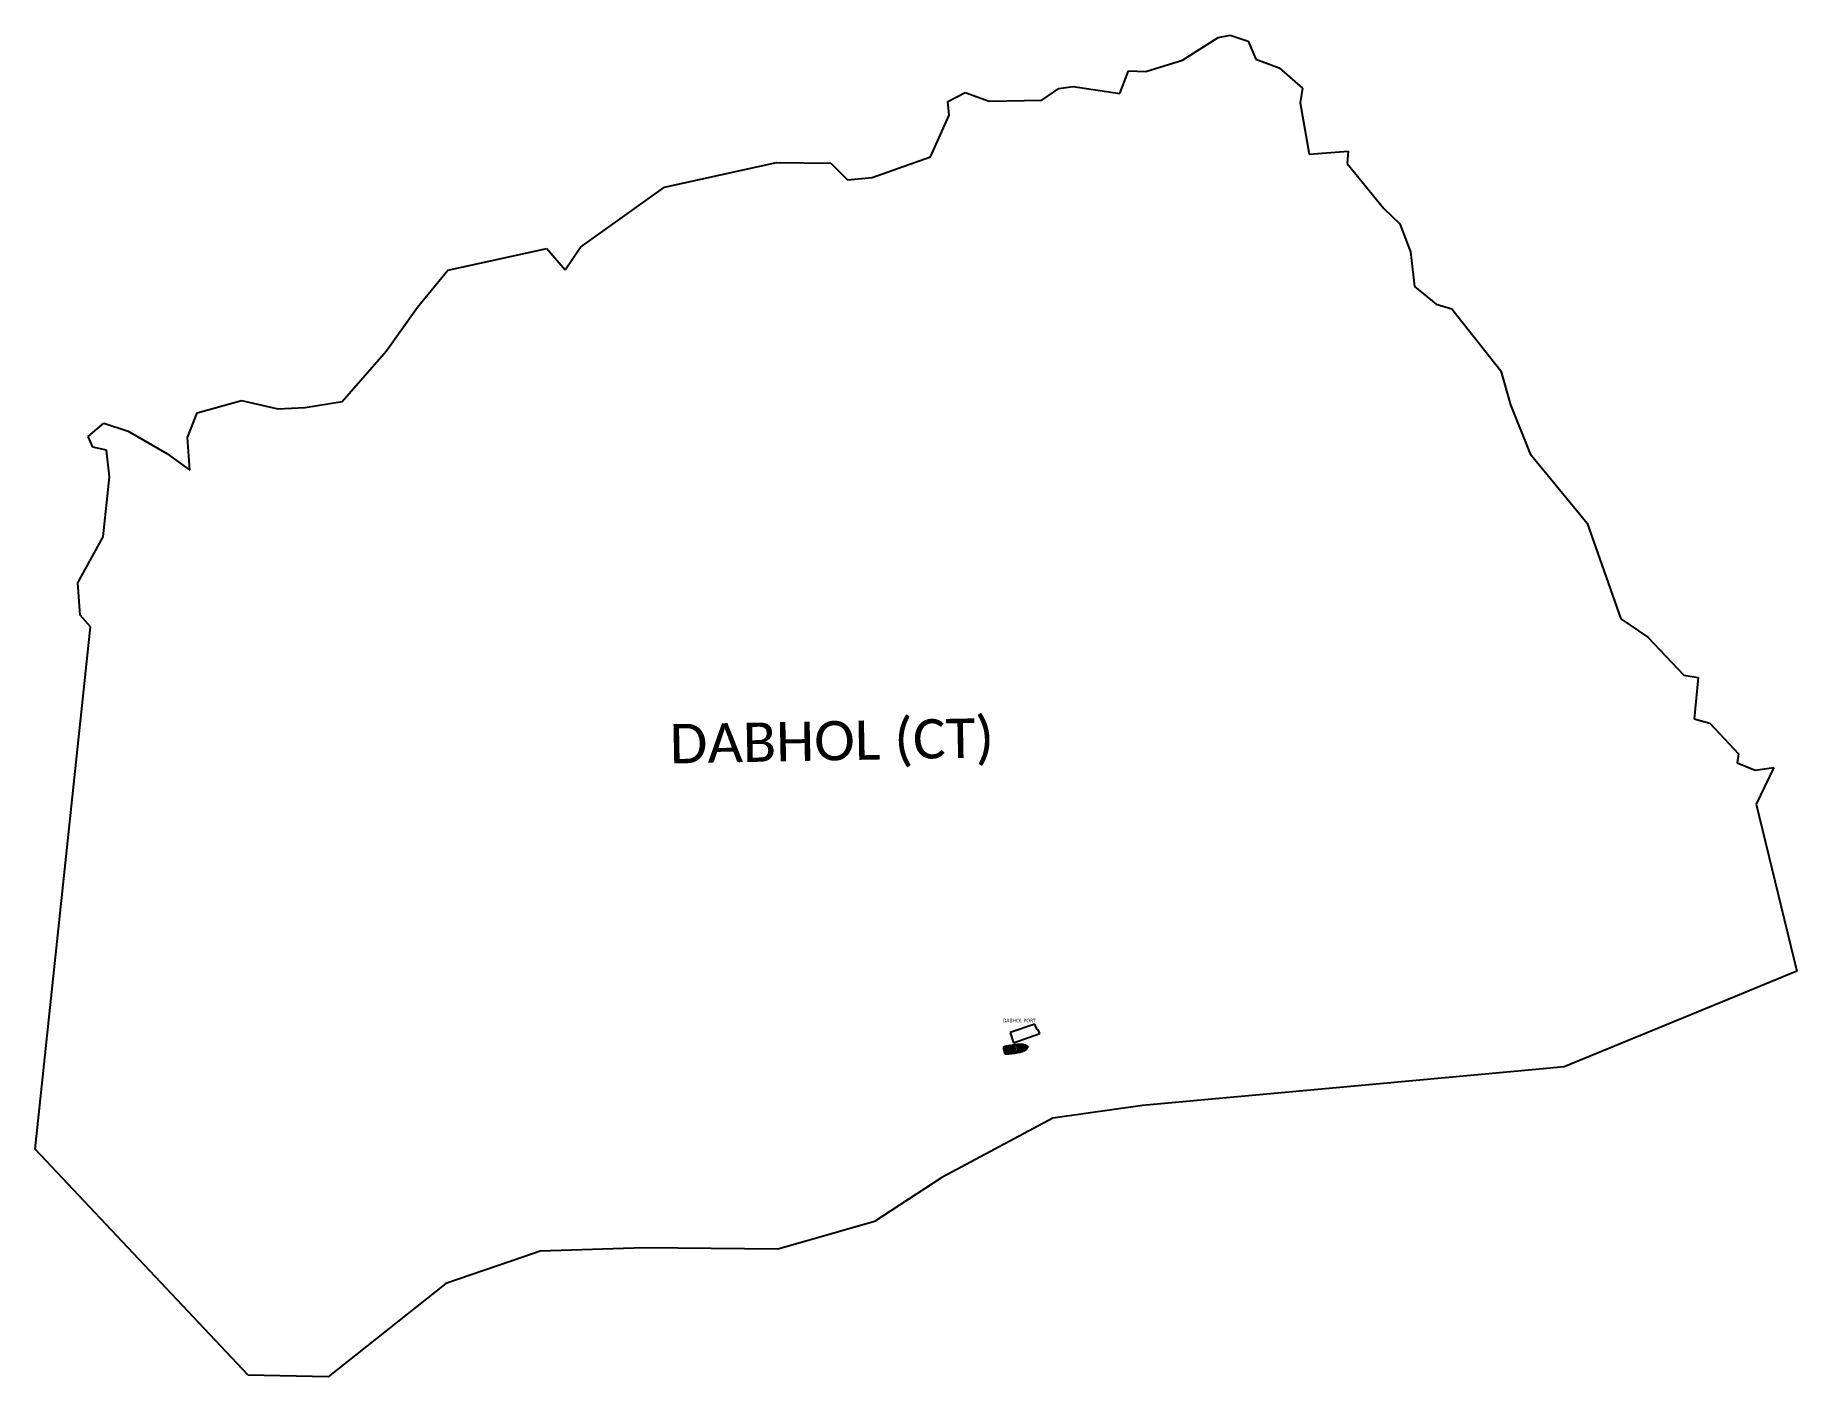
# Model space of a CAD drawing. Header units: metres. Extents: x 303788 to 308665, y 1944228 to 1947942.
import ezdxf

# ---------------------------------------------------------------- set-up
doc = ezdxf.new("R2010")
doc.units = ezdxf.units.M
doc.header["$MEASUREMENT"] = 0
for name, color, linetype in [('PORT', 5, 'Continuous'), ('PORT TEXT', 7, 'Continuous'), ('VILLAGE NAME', 250, 'Continuous')]:
    doc.layers.add(name, color=color, linetype=linetype)
doc.styles.get("Standard").update_dxf_attribs({"font": 'calibri.ttf'})

msp = doc.modelspace()

# ---------------------------------------------------------------- linework, layer by layer
at = {"color": 3}
for p, q in [((306964.7, 1947872.7), (307063.5, 1947935.4)), ((307063.5, 1947935.4), (307096.4, 1947941.7)), ((307096.4, 1947941.7), (307146.5, 1947924.9)), ((307146.5, 1947924.9), (307167.5, 1947875.9)), ((306863.1, 1947841.7), (306964.7, 1947872.7)), ((307167.5, 1947875.9), (307232.1, 1947851.7)), ((306790.6, 1947780.8), (306814.5, 1947842.9)), ((306814.5, 1947842.9), (306863.1, 1947841.7)), ((307232.1, 1947851.7), (307296.1, 1947795.1)), ((306314.8, 1947758.2), (306362.8, 1947783.5)), ((306362.8, 1947783.5), (306428.8, 1947759.2)), ((306574.7, 1947762), (306622.3, 1947794.7)), ((306622.3, 1947794.7), (306661.9, 1947800.2)), ((306661.9, 1947800.2), (306790.6, 1947780.8)), ((307296.1, 1947795.1), (307290.4, 1947754.2)), ((306266.3, 1947605.2), (306318.3, 1947720.3)), ((306318.3, 1947720.3), (306314.8, 1947758.2)), ((306428.8, 1947759.2), (306574.7, 1947762)), ((307290.4, 1947754.2), (307314.7, 1947612.3)), ((307314.7, 1947612.3), (307422.9, 1947620.9)), ((307422.9, 1947620.9), (307419.9, 1947586.2)), ((305530.7, 1947520.9), (305840.2, 1947589.6)), ((305840.2, 1947589.6), (305990.5, 1947587.7)), ((305990.5, 1947587.7), (306036.8, 1947541.1)), ((306105.4, 1947547.6), (306266.3, 1947605.2)), ((307419.9, 1947586.2), (307521.4, 1947462.4)), ((306036.8, 1947541.1), (306105.4, 1947547.6)), ((305297.4, 1947354.8), (305530.7, 1947520.9)), ((307521.4, 1947462.4), (307566, 1947419.7)), ((307566, 1947419.7), (307595.3, 1947341.8)), ((304930.7, 1947291.5), (305205, 1947351.4)), ((305205, 1947351.4), (305255.7, 1947292.6)), ((305255.7, 1947292.6), (305297.4, 1947354.8)), ((307595.3, 1947341.8), (307606.8, 1947245.9)), ((304846.8, 1947188.6), (304930.7, 1947291.5)), ((307606.8, 1947245.9), (307666.5, 1947197.6)), ((304759.7, 1947067.2), (304846.8, 1947188.6)), ((307666.5, 1947197.6), (307709.9, 1947184.1)), ((307709.9, 1947184.1), (307845.9, 1947012.9)), ((304637.6, 1946927.8), (304759.7, 1947067.2)), ((307845.9, 1947012.9), (307872.8, 1946918.6)), ((304209.8, 1946828.1), (304236.7, 1946896.4)), ((304236.7, 1946896.4), (304359.1, 1946930.9)), ((304359.1, 1946930.9), (304460.3, 1946907.4)), ((304460.3, 1946907.4), (304535.8, 1946910.8)), ((304535.8, 1946910.8), (304637.6, 1946927.8)), ((307872.8, 1946918.6), (307926.9, 1946783.4)), ((303935, 1946830.7), (303978.3, 1946868.1)), ((303978.3, 1946868.1), (304045.2, 1946846.1)), ((304045.2, 1946846.1), (304153, 1946783.5)), ((303948.2, 1946801.3), (303935, 1946830.7)), ((303985.5, 1946792.9), (303948.2, 1946801.3)), ((303993.9, 1946719.2), (303985.5, 1946792.9)), ((304216.8, 1946738.1), (304209.8, 1946828.1)), ((304153, 1946783.5), (304216.8, 1946738.1)), ((307926.9, 1946783.4), (308084.5, 1946591.3)), ((303976.7, 1946553.6), (303993.9, 1946719.2)), ((303906.1, 1946425.6), (303976.7, 1946553.6)), ((308084.5, 1946591.3), (308177.6, 1946326.5)), ((303912.7, 1946336.3), (303906.1, 1946425.6)), ((303788.4, 1944858.7), (303941.7, 1946304.1)), ((303941.7, 1946304.1), (303912.7, 1946336.3)), ((308177.6, 1946326.5), (308252.3, 1946275.7)), ((308252.3, 1946275.7), (308352.2, 1946170)), ((308352.2, 1946170), (308392.3, 1946164.2)), ((308392.3, 1946164.2), (308380.7, 1946049.6)), ((308380.7, 1946049.6), (308424.5, 1946037.1)), ((308424.5, 1946037.1), (308503.8, 1945952.6)), ((308503.8, 1945952.6), (308499.4, 1945927.3)), ((308499.4, 1945927.3), (308549.3, 1945907)), ((308549.3, 1945907), (308601.5, 1945914.5)), ((308601.5, 1945914.5), (308552.6, 1945813.1)), ((308552.6, 1945813.1), (308664.8, 1945351.3)), ((308664.8, 1945351.3), (308474.9, 1945273)), ((308474.9, 1945273), (308021.2, 1945085.8)), ((308021.2, 1945085.8), (307952.2, 1945079.5)), ((307952.2, 1945079.5), (307420.6, 1945030.9)), ((307420.6, 1945030.9), (306853.6, 1944979)), ((306605.6, 1944944), (306298.4, 1944780.2)), ((306853.6, 1944979), (306605.6, 1944944)), ((304377.7, 1944233.1), (303788.4, 1944858.7)), ((306298.4, 1944780.2), (306111.6, 1944657.7)), ((306111.6, 1944657.7), (305932.2, 1944606.7)), ((305932.2, 1944606.7), (305843.9, 1944581.6)), ((305138.1, 1944559.2), (304925.5, 1944486.2)), ((305186.4, 1944575.7), (305138.1, 1944559.2)), ((305474.9, 1944585), (305186.4, 1944575.7)), ((305843.9, 1944581.6), (305474.9, 1944585)), ((304925.5, 1944486.2), (304599, 1944228.3)), ((304599, 1944228.3), (304377.7, 1944233.1))]:
    msp.add_line(p, q, dxfattribs=at)
at = {"color": 32, "true_color": 0xcd6928}
for p, q in [((306472.7, 1945139.4), (306472.6, 1945139.4)), ((306477.9, 1945134.7), (306478.2, 1945133)), ((306478.1, 1945138.6), (306480.3, 1945137.2)), ((306478.4, 1945131.7), (306478.2, 1945133)), ((306478.5, 1945134.8), (306478.7, 1945133.1)), ((306478.9, 1945131.8), (306478.7, 1945133.1)), ((306481.8, 1945141.4), (306482.1, 1945138.7)), ((306491, 1945133.7), (306492, 1945126.6)), ((306491.1, 1945142), (306492.3, 1945139.4)), ((306493.4, 1945142.8), (306494.1, 1945140)), ((306497.8, 1945139.8), (306497.2, 1945144)), ((306498.3, 1945139.8), (306497.7, 1945144.1)), ((306498.8, 1945135.1), (306497.7, 1945135)), ((306497.7, 1945135), (306498, 1945132.8)), ((306497.7, 1945135), (306498.7, 1945132.8)), ((306515.4, 1945138.3), (306515, 1945141.1)), ((306515.4, 1945138.3), (306515.8, 1945135.5)), ((306518.1, 1945138.7), (306517.7, 1945141.4)), ((306518.1, 1945138.7), (306518.5, 1945135.9)), ((306520.8, 1945139.1), (306520.4, 1945141.7)), ((306520.8, 1945139.1), (306521.1, 1945136.4)), ((306474.7, 1945125.3), (306474.7, 1945125.2)), ((306481.1, 1945130.1), (306478.6, 1945128.3)), ((306482.4, 1945129), (306481.3, 1945126.1)), ((306484.9, 1945129), (306485.4, 1945126)), ((306486.9, 1945129.9), (306489, 1945127.3)), ((306487.8, 1945131.4), (306490.7, 1945130.2)), ((306492.4, 1945130.9), (306494.9, 1945131.2)), ((306498.4, 1945131.7), (306498, 1945132.4)), ((306498.5, 1945131.7), (306498.1, 1945132.6)), ((306498.1, 1945132.3), (306498.3, 1945130.7)), ((306498.4, 1945131.4), (306498.3, 1945130.5)), ((306498.6, 1945131.4), (306498.4, 1945130.4)), ((306498.4, 1945130.2), (306498.8, 1945127.6)), ((306499.1, 1945130.5), (306498.8, 1945127.6))]:
    msp.add_line(p, q, dxfattribs=at)
for points in [[(306470.5, 1945131.9, -0.01736), (306469.8, 1945138.1, -0.12634), (306470.2, 1945141.2, -0.172899), (306473.8, 1945143.2, -0.013884), (306477.1, 1945143.8, -0.008973), (306481.9, 1945144.7, -0.01509), (306487.4, 1945145.7, 0.002245), (306495.9, 1945146.9, -0.003342), (306505.3, 1945148.3, -0.016984), (306511.7, 1945149, -0.024546), (306516.5, 1945149.1, -0.067942), (306522.6, 1945148.6, -0.033948), (306526.8, 1945147.5, -0.022001), (306530.5, 1945146.1, -0.042872), (306533.9, 1945144.3, -0.059514), (306535.6, 1945142.8, -0.046364), (306536.3, 1945141.9, -0.104882), (306536.6, 1945141.3, -0.104882)], [(306470.5, 1945131.9, 0.01736), (306471.5, 1945125.7, 0.12634), (306472.8, 1945122.9, 0.172899), (306476.8, 1945121.9, 0.013884), (306480.2, 1945122.3, 0.008973), (306485, 1945122.8, 0.01509), (306490.6, 1945123.4, -0.002245), (306499.1, 1945124.5, 0.003342), (306508.5, 1945125.9, 0.016984), (306514.8, 1945127, 0.024546), (306519.5, 1945128.2, 0.067942), (306525.2, 1945130.4, 0.033948), (306528.9, 1945132.6, 0.022001), (306532.1, 1945134.9, 0.042872), (306534.8, 1945137.7, 0.059514), (306536, 1945139.6, 0.046364), (306536.5, 1945140.6, 0.104882), (306536.6, 1945141.3, 0.104882)], [(306471.3, 1945139.6, -0.164393), (306471.3, 1945140.8, -0.188684), (306472.4, 1945142.3, -0.10758), (306475.6, 1945143.6)], [(306482.3, 1945144.1, -0.002942), (306478.6, 1945143.5, 0.002013), (306476.2, 1945143.1, 0.130442), (306474.5, 1945142.4, 0.261246), (306473.1, 1945140.2, 0.209197)], [(306482.4, 1945144, -0.002941), (306478.6, 1945143.4, 0.002014), (306476.2, 1945143, 0.130992), (306474.6, 1945142.4, 0.261832), (306473.2, 1945140.2, 0.261832)], [(306512, 1945147.4), (306509.7, 1945147.2), (306507.1, 1945146.9), (306502.9, 1945146.2), (306497.1, 1945145.4), (306487.8, 1945144, -0.002601), (306482.7, 1945143.1, 0.004411), (306478.5, 1945142.4, 0.013009), (306475.5, 1945141.8, 0.113396), (306474, 1945141, 0.146005), (306473.5, 1945140.2, 1.595219)], [(306512, 1945147.3), (306509.7, 1945147.1), (306507.1, 1945146.8), (306502.9, 1945146.2), (306497.1, 1945145.3), (306487.8, 1945143.9, -0.002601), (306482.8, 1945143.1, 0.004411), (306478.5, 1945142.4, 0.013003), (306475.6, 1945141.7, 0.113337), (306474.1, 1945141, 0.144821), (306473.6, 1945140.2, 0.138987)], [(306512, 1945147.2), (306509.7, 1945147), (306507.1, 1945146.7), (306502.9, 1945146.1), (306497.1, 1945145.3), (306487.8, 1945143.8, -0.002601), (306482.8, 1945143, 0.00441), (306478.5, 1945142.3, 0.012997), (306475.6, 1945141.7, 0.113276), (306474.1, 1945140.9, 0.142458), (306473.6, 1945140.2, 0.142458)], [(306475.3, 1945137.2, -0.043195), (306475.5, 1945139, -0.183415), (306476.9, 1945141.6, -0.094511), (306478.5, 1945142.3)], [(306475.4, 1945137.2, -0.043334), (306475.6, 1945139, -0.18333), (306477, 1945141.5, -0.123985), (306479, 1945142.3, 0.015377), (306480.5, 1945142.6)], [(306477, 1945134.3), (306476.8, 1945135.7, -0.202722), (306478.1, 1945140.7, -0.178768), (306480.3, 1945142, 0.010028), (306485, 1945142.8, -0.005356), (306492.8, 1945143.9, -0.016605), (306499.1, 1945144.7, 0.018921), (306505.7, 1945145.6, -0.925873), (306505.7, 1945145.3, -0.041202), (306504.6, 1945145.1, -0.024461), (306500.8, 1945144.5, 0.012888), (306493.6, 1945143.4, -0.019359), (306489.4, 1945142.9, 0.002375), (306484.5, 1945142.3, -0.006386), (306481.4, 1945141.9, -0.013656), (306480.1, 1945141.7, -0.862706), (306480, 1945141.9, 0.648089)], [(306477.4, 1945131.5), (306478, 1945131.7), (306479.8, 1945131.9, -0.448043), (306480.8, 1945131.2, 0.025561), (306481.1, 1945130.3, 0.15676), (306481.8, 1945129.4, 0.144288), (306482.5, 1945129, 0.079427), (306484, 1945128.9, 0.054179), (306485.7, 1945129.2, 0.127294), (306486.9, 1945130, -0.025195), (306487.6, 1945130.7, 0.112656), (306487.8, 1945131.4, 0.061652), (306487.8, 1945132.3, -0.222278), (306488, 1945133.1, -0.049109), (306488.5, 1945133.6, -0.09997), (306489.2, 1945134.1, -0.045992), (306490.3, 1945134.4), (306490.9, 1945134.5)], [(306512, 1945147.1), (306509.8, 1945146.9), (306507.2, 1945146.6), (306502.9, 1945145.9), (306497.1, 1945145.1), (306487.8, 1945143.7, -0.002601), (306482.8, 1945142.8, 0.00441), (306478.5, 1945142.1, 0.002867), (306477.9, 1945142, 0.002867)], [(306480.1, 1945141.9, -0.016488), (306480.3, 1945141.9, 0.010023), (306485, 1945142.7, -0.005356), (306492.8, 1945143.9, -0.016607), (306499.1, 1945144.7, 0.018921), (306505.7, 1945145.5, 0.01143), (306505.7, 1945145.5, -0.913283), (306505.7, 1945145.4, -0.041174), (306504.6, 1945145.1, -0.024478), (306500.8, 1945144.6, 0.012889), (306493.6, 1945143.5, -0.019362), (306489.4, 1945143, 0.002377), (306484.5, 1945142.4, -0.006391), (306481.3, 1945141.9, -0.013664), (306480.1, 1945141.8, 0.000701), (306480.1, 1945141.8, -0.819976), (306480.1, 1945141.9, -0.819976)], [(306482.3, 1945144.1, 0.006425), (306487.5, 1945144.9, 0.002217), (306496, 1945146.1, -0.003368), (306505.5, 1945147.6, -0.024633), (306511.5, 1945148.3, -0.015037), (306515.5, 1945148.4, -0.025439), (306517.7, 1945148.3, -0.013843), (306522.4, 1945147.9, -0.040266), (306526.6, 1945146.8, -0.016729), (306530.3, 1945145.2, -0.029739), (306533.9, 1945143.1, 0.01525), (306535.4, 1945141.8, -0.132389), (306535.6, 1945141.6, -0.028442), (306535.7, 1945141.4, -0.028442)], [(306482.4, 1945144, 0.006424), (306487.5, 1945144.8, 0.002217), (306496, 1945146.1, -0.003368), (306505.5, 1945147.5, -0.024633), (306511.5, 1945148.2, -0.015038), (306515.5, 1945148.3, -0.025461), (306517.7, 1945148.2, -0.013839), (306522.4, 1945147.8, -0.040238), (306526.6, 1945146.7, -0.016715), (306530.3, 1945145.2, -0.029693), (306533.8, 1945143, 0.015234), (306535.3, 1945141.8, -0.134036), (306535.5, 1945141.5, -0.024879), (306535.6, 1945141.4, -0.024879)], [(306485.3, 1945123.5, -0.006425), (306490.5, 1945124.2, -0.002217), (306499, 1945125.3, 0.003368), (306508.5, 1945126.6, 0.024633), (306514.5, 1945127.6, 0.015037), (306518.3, 1945128.6, 0.025439), (306520.4, 1945129.3, 0.013843), (306524.8, 1945131, 0.040266), (306528.5, 1945133.2, 0.016729), (306531.7, 1945135.8, 0.029739), (306534.5, 1945138.8, -0.01525), (306535.6, 1945140.4, 0.132389), (306535.7, 1945140.8, 0.028442), (306535.7, 1945140.9, 0.028442)], [(306485.3, 1945123.6, -0.006424), (306490.5, 1945124.3, -0.002217), (306499, 1945125.4, 0.003368), (306508.5, 1945126.7, 0.024633), (306514.4, 1945127.7, 0.015038), (306518.3, 1945128.7, 0.025461), (306520.4, 1945129.4, 0.013839), (306524.7, 1945131.1, 0.040238), (306528.5, 1945133.3, 0.016715), (306531.6, 1945135.8, 0.029693), (306534.4, 1945138.9, -0.015234), (306535.5, 1945140.5, 0.134036), (306535.7, 1945140.8, 0.024879), (306535.7, 1945140.9, 0.024879)], [(306490.9, 1945134.5), (306490.4, 1945137.6, 0.158322), (306487, 1945138.2, -0.417676), (306486, 1945138.8), (306485.5, 1945142.5)], [(306488.7, 1945142.8), (306489.1, 1945139.6, -0.406088), (306487.7, 1945138.2)], [(306490.9, 1945134.5, -0.291269), (306491.7, 1945134.6, -0.299867), (306491.8, 1945134.1, 0.273478), (306492.3, 1945131.2, -0.28657), (306492.4, 1945130.5, 0.198759), (306492.6, 1945127.5, -0.45148), (306492.6, 1945126.7, -1.463971)], [(306491.7, 1945134.6, -0.164009), (306493.8, 1945135.1, -0.407559), (306494.2, 1945134.4, 0.20466), (306494.8, 1945131.6, -0.28657), (306494.9, 1945130.8, 0.198759), (306495.1, 1945127.8, -0.45148), (306495.1, 1945127.1, -1.463971)], [(306498.7, 1945136.3), (306498.3, 1945136.3, 0.516839), (306497.7, 1945135, 0.282905)], [(306499.6, 1945136.5), (306498.7, 1945136.3, 0.545737), (306498.1, 1945135, 0.282905)], [(306501.9, 1945136.4, 0.033687), (306500.6, 1945141, 0.051879), (306498.5, 1945144.2, 1.92312)], [(306501.8, 1945136.8), (306499.6, 1945136.5, 0.462925), (306498.8, 1945135.1), (306499.1, 1945133.4)], [(306501.9, 1945136.4, -0.033687), (306501.9, 1945131.6, -0.051879), (306500.9, 1945127.9, -1.92312)], [(306508.7, 1945137.3, 0.096403), (306506.9, 1945141.8, 0.040538), (306504.5, 1945145, 1.92312)], [(306508.7, 1945137.3, -0.096403), (306508.2, 1945132.5, -0.040538), (306506.8, 1945128.8, -1.92312)], [(306508.6, 1945141), (306511.9, 1945141.5, 0.483063), (306510, 1945143.4, 0.50024), (306508.6, 1945141, 0.418424)], [(306509.6, 1945133.8), (306513, 1945134.2, -0.483063), (306511.6, 1945131.9, -0.50024), (306509.6, 1945133.8, -0.418424)], [(306512, 1945147.4, -0.031596), (306515.5, 1945147.5, -0.004928), (306517.9, 1945147.4, -0.02844), (306521.9, 1945146.9, -0.042875), (306525.9, 1945145.8, -0.035347), (306529.7, 1945144.3, -0.024093), (306533.1, 1945142.5, -0.079837), (306534.8, 1945141.3)], [(306512, 1945147.3, -0.031592), (306515.5, 1945147.5, -0.004926), (306517.9, 1945147.4, -0.028436), (306521.9, 1945146.8, -0.042895), (306525.9, 1945145.8, -0.035363), (306529.7, 1945144.3, -0.024111), (306533.1, 1945142.4, -0.077658), (306534.7, 1945141.3, -0.077658)], [(306512, 1945147.2, -0.031588), (306515.5, 1945147.4, -0.004924), (306517.9, 1945147.3, -0.028433), (306521.9, 1945146.8, -0.042917), (306525.9, 1945145.7, -0.035379), (306529.7, 1945144.2, -0.02413), (306533, 1945142.4, -0.075408), (306534.6, 1945141.3, -0.075408)], [(306512, 1945147.1, -0.031581), (306515.5, 1945147.2, -0.00492), (306517.8, 1945147.1, -0.028426), (306521.9, 1945146.6, -0.042959), (306525.8, 1945145.5, -0.035411), (306529.6, 1945144, -0.028829), (306532.4, 1945142.5, -0.092336), (306533.9, 1945141.2, -0.080328)], [(306514.6, 1945128.7, 0.031592), (306518.1, 1945129.5, 0.004926), (306520.3, 1945130.3, 0.028436), (306524, 1945131.9, 0.042895), (306527.6, 1945134, 0.035363), (306530.8, 1945136.6, 0.024111), (306533.5, 1945139.2, 0.077658), (306534.8, 1945140.8, 0.077658)], [(306514.6, 1945128.7, 0.031588), (306518, 1945129.6, 0.004924), (306520.3, 1945130.3, 0.028433), (306524, 1945132, 0.042917), (306527.5, 1945134.1, 0.035379), (306530.8, 1945136.6, 0.02413), (306533.5, 1945139.3, 0.075408), (306534.7, 1945140.8, 0.075408)], [(306514.6, 1945128.9, 0.031581), (306518, 1945129.7, 0.00492), (306520.2, 1945130.5, 0.028426), (306523.9, 1945132.1, 0.042959), (306527.4, 1945134.2, 0.035411), (306530.7, 1945136.7, 0.028829), (306532.9, 1945139, 0.092336), (306533.9, 1945140.7, 0.080328)], [(306514.7, 1945128.6, 0.031596), (306518.1, 1945129.4, 0.004928), (306520.3, 1945130.2, 0.02844), (306524.1, 1945131.8, 0.042875), (306527.6, 1945134, 0.035347), (306530.9, 1945136.5, 0.024093), (306533.6, 1945139.2, 0.079837), (306534.8, 1945140.8)], [(306529.6, 1945142.9), (306529.7, 1945142.3, 0.382221), (306530.1, 1945141.8), (306532.5, 1945141.6, 0.786544), (306532.7, 1945142), (306530.6, 1945143.5, 0.616464), (306529.6, 1945142.9, 3.844907)], [(306530.4, 1945137.8), (306530.2, 1945138.5, -0.382221), (306530.5, 1945139.1), (306532.8, 1945139.9, -0.786544), (306533.1, 1945139.6), (306531.5, 1945137.5, -0.616464), (306530.4, 1945137.8, -3.844907)], [(306473.4, 1945124.8, 0.164393), (306473.7, 1945123.6, 0.188684), (306475.2, 1945122.4, 0.10758), (306478.7, 1945122.1)], [(306485.3, 1945123.5, 0.002942), (306481.5, 1945123, -0.002013), (306479.1, 1945122.7, -0.130442), (306477.3, 1945122.9, -0.261246), (306475.3, 1945124.7, -0.209197)], [(306485.3, 1945123.6, 0.002941), (306481.5, 1945123.1, -0.002014), (306479.1, 1945122.8, -0.130992), (306477.3, 1945123, -0.261832), (306475.4, 1945124.7, -0.261832)], [(306514.6, 1945128.7), (306512.4, 1945128.2), (306509.8, 1945127.8), (306505.6, 1945127.2), (306499.8, 1945126.4), (306490.5, 1945125.2, 0.002601), (306485.4, 1945124.6, -0.004411), (306481.1, 1945124.1, -0.013003), (306478.1, 1945123.8, -0.113337), (306476.5, 1945124.2, -0.144821), (306475.7, 1945124.8, -0.138987)], [(306514.7, 1945128.6), (306512.4, 1945128.2), (306509.8, 1945127.7), (306505.6, 1945127.2), (306499.8, 1945126.3), (306490.5, 1945125.1, 0.002601), (306485.4, 1945124.5, -0.004411), (306481.1, 1945124, -0.013009), (306478.1, 1945123.8, -0.113396), (306476.4, 1945124.1, -0.146005), (306475.7, 1945124.8, -1.595219)], [(306514.6, 1945128.7), (306512.4, 1945128.3), (306509.8, 1945127.9), (306505.6, 1945127.3), (306499.8, 1945126.5), (306490.5, 1945125.3, 0.002601), (306485.4, 1945124.7, -0.00441), (306481.1, 1945124.1, -0.012997), (306478.1, 1945123.9, -0.113276), (306476.5, 1945124.2, -0.142458), (306475.8, 1945124.8, -0.142458)], [(306476.6, 1945128.2, 0.043334), (306477.3, 1945126.5, 0.18333), (306479.4, 1945124.4, 0.123985), (306481.6, 1945124.3, -0.015377), (306483.1, 1945124.4)], [(306476.6, 1945128.1, 0.043195), (306477.3, 1945126.5, 0.183415), (306479.4, 1945124.4, 0.094511), (306481, 1945124.1)], [(306477.4, 1945131.5), (306477.6, 1945130, 0.202722), (306480.3, 1945125.6, 0.178768), (306482.7, 1945124.9, -0.010028), (306487.5, 1945125.5, 0.005356), (306495.3, 1945126.6, 0.016605), (306501.6, 1945127.6, -0.018921), (306508.1, 1945128.6, 0.925873), (306508.1, 1945128.8, 0.041202), (306506.9, 1945128.8, 0.024461), (306503.2, 1945128.2, -0.012888), (306495.9, 1945127.3, 0.019359), (306491.7, 1945126.6, -0.002375), (306486.8, 1945125.8, 0.006386), (306483.7, 1945125.4, 0.013656), (306482.5, 1945125.2, 0.862706), (306482.5, 1945124.9, -0.648089)], [(306514.6, 1945128.9), (306512.4, 1945128.5), (306509.8, 1945128), (306505.6, 1945127.5), (306499.8, 1945126.6), (306490.4, 1945125.4, 0.002601), (306485.4, 1945124.8, -0.00441), (306481.1, 1945124.3, -0.002867), (306480.4, 1945124.2, -0.002867)], [(306482.5, 1945125, 0.016488), (306482.7, 1945125, -0.010023), (306487.4, 1945125.6, 0.005356), (306495.3, 1945126.6, 0.016607), (306501.5, 1945127.6, -0.018921), (306508.1, 1945128.6, -0.01143), (306508.1, 1945128.6, 0.913283), (306508.1, 1945128.7, 0.041174), (306506.9, 1945128.7, 0.024478), (306503.2, 1945128.2, -0.012889), (306495.9, 1945127.2, 0.019362), (306491.7, 1945126.5, -0.002377), (306486.8, 1945125.7, 0.006391), (306483.7, 1945125.3, 0.013664), (306482.5, 1945125.1, -0.000701), (306482.5, 1945125.1, 0.819976), (306482.5, 1945125, 0.819976)]]:
    msp.add_lwpolyline(points, format="xyb", dxfattribs=at)
for points in [[(306470.7, 1945133.1), (306473.8, 1945133.6), (306474.1, 1945131.2), (306471, 1945130.7)], [(306474.3, 1945134.8), (306476.1, 1945134.8), (306476.1, 1945137.1), (306474.2, 1945137.3)], [(306474.4, 1945134.9), (306476.1, 1945134.8), (306476, 1945137.1), (306474.3, 1945137.2)], [(306487.1, 1945141.1), (306485.9, 1945141.4), (306486.2, 1945140.2)], [(306487.7, 1945141.2), (306488.7, 1945141.8), (306488.7, 1945140.6)], [(306475, 1945130.1), (306476.7, 1945130.7), (306477.3, 1945128.4), (306475.6, 1945127.8)], [(306475.1, 1945130.1), (306476.7, 1945130.6), (306477.2, 1945128.5), (306475.6, 1945127.9)]]:
    msp.add_lwpolyline(points, close=True, dxfattribs=at)
for points in [[(306478.1, 1945143.4), (306478, 1945143.5), (306476.6, 1945143.3), (306476.7, 1945143.2)], [(306476.7, 1945143.1), (306476.7, 1945143), (306478.1, 1945143.2), (306478.1, 1945143.3)], [(306488.2, 1945145), (306488.2, 1945145.1), (306486.8, 1945144.9), (306486.8, 1945144.8)], [(306486.8, 1945144.7), (306486.8, 1945144.6), (306488.2, 1945144.8), (306488.2, 1945144.9)], [(306498.3, 1945136.3), (306497.8, 1945139.8), (306500.8, 1945140.2)], [(306498.7, 1945144.1), (306498.3, 1945144), (306498.8, 1945140.5), (306500.6, 1945140.7)], [(306498.8, 1945136.4), (306498.3, 1945139.8)], [(306507.7, 1945147.9), (306507.7, 1945148), (306506.2, 1945147.8), (306506.2, 1945147.7)], [(306506.3, 1945147.6), (306506.3, 1945147.5), (306507.7, 1945147.7), (306507.7, 1945147.8)], [(306531.6, 1945140.9), (306536.3, 1945141.5)], [(306536.3, 1945141.5), (306531.6, 1945140.9)], [(306536.4, 1945141), (306531.7, 1945140.3)], [(306531.7, 1945140.3), (306536.4, 1945141)], [(306479.6, 1945122.9), (306479.5, 1945122.9), (306480.9, 1945123.1), (306481, 1945123)], [(306481, 1945123), (306481, 1945122.8), (306479.6, 1945122.6), (306479.6, 1945122.8)], [(306489.8, 1945124.2), (306489.7, 1945124.2), (306491.1, 1945124.4), (306491.1, 1945124.3)], [(306491.2, 1945124.3), (306491.2, 1945124.2), (306489.8, 1945124), (306489.8, 1945124.1)], [(306499.6, 1945129.9), (306499.9, 1945127.7)], [(306509.2, 1945126.8), (306509.2, 1945126.9), (306510.7, 1945127.1), (306510.7, 1945127)], [(306510.7, 1945126.9), (306510.7, 1945126.8), (306509.3, 1945126.6), (306509.2, 1945126.7)]]:
    msp.add_lwpolyline(points, dxfattribs=at)
for points in [[(306508.7, 1945141.2), (306511.8, 1945141.6, 0.460147), (306510, 1945143.2, 0.47706)], [(306509.8, 1945133.6), (306512.9, 1945134.1, -0.460147), (306511.6, 1945132.1, -0.47706)], [(306529.8, 1945142.9), (306529.9, 1945142.3, 0.383069), (306530.1, 1945141.9), (306532.6, 1945141.8, 0.853636), (306532.6, 1945141.9), (306530.5, 1945143.3, 0.613527)], [(306530.5, 1945137.9), (306530.4, 1945138.5, -0.383069), (306530.6, 1945138.9), (306532.9, 1945139.7, -0.853636), (306532.9, 1945139.7), (306531.3, 1945137.7, -0.613527)], [(306491.5, 1945129.4, 0.917705), (306490.7, 1945129.3, -0.209704), (306489.2, 1945127.2, 0.850912), (306489.4, 1945126.5), (306491.2, 1945126.8, 0.435659), (306491.7, 1945127.4)]]:
    msp.add_lwpolyline(points, format="xyb", close=True, dxfattribs=at)
for centre, radius in [((306473.7, 1945139.1), 1.09), ((306473.7, 1945139.1), 1.01), ((306487.5, 1945140.6), 0.163), ((306511.7, 1945138.3), 0.305), ((306511.9, 1945137.3), 0.305), ((306525.4, 1945139.7), 1.9), ((306525.4, 1945139.7), 1.9), ((306525.4, 1945139.7), 1.74), ((306525.4, 1945139.7), 1.74), ((306530.6, 1945140.5), 0.771), ((306530.6, 1945140.4), 0.771), ((306534.3, 1945143.2), 0.313), ((306534.9, 1945138.8), 0.313), ((306535.3, 1945142.5), 0.349), ((306535.7, 1945139.8), 0.349), ((306475.6, 1945125.9), 1.09), ((306475.6, 1945125.9), 1.01), ((306489.5, 1945126.9), 0.304), ((306490.5, 1945127.9), 0.197), ((306491.1, 1945129.3), 0.304), ((306491.2, 1945127.3), 0.304)]:
    msp.add_circle(centre, radius, dxfattribs=at)
for centre, radius, start, end in [((306473.3, 1945136.7), 3.52, 84.0997, 124.4353), ((306472.7, 1945136.3), 3.52, 90.2294, 113.462), ((306473.7, 1945139.1), 1.32, 143.8766, 288.7782), ((306473.7, 1945139.1), 1.17, 161.8284, 288.7782), ((306486.9, 1945144.7), 3.12, 245.5726, 307.4601), ((306493.1, 1945132.4), 2.24, 61.3041, 125.5082), ((306502.4, 1945132.1), 3.55, 158.729, 172.08), ((306503.9, 1945147.3), 0.237, 13.1342, 183.2333), ((306503.9, 1945147.3), 0.237, 201.8935, 354.474), ((306511.1, 1945148.3), 0.237, 9.4236, 179.8302), ((306511.1, 1945148.3), 0.237, 198.4891, 350.7647), ((306510.3, 1945137.9), 2.15, 359.3925, 50.5996), ((306510.3, 1945137.9), 2.3, 359.3925, 47.1423), ((306510.4, 1945137.2), 2.15, 325.6085, 16.8156), ((306510.4, 1945137.2), 2.3, 329.0658, 16.8156), ((306510.4, 1945137.9), 2.89, 2.3776, 38.9799), ((306510.5, 1945137.3), 2.89, 337.2282, 13.8305), ((306521.6, 1945148), 0.237, 359.7199, 167.8156), ((306521.6, 1945148), 0.237, 186.4506, 341.0849), ((306525.2, 1945139.7), 2.28, 128.0433, 189.8444), ((306525.2, 1945139.6), 2.28, 186.3637, 248.1648), ((306523.6, 1945141.7), 0.202, 307.2987, 93.7664), ((306524.3, 1945137.3), 0.202, 282.4417, 68.9095), ((306527.4, 1945121.6), 20.1, 81.4314, 96.5023), ((306522.3, 1945157.7), 20.1, 279.7059, 294.7767), ((306530.6, 1945140.5), 1.13, 17.988, 350.4376), ((306530.6, 1945140.4), 1.13, 25.7705, 358.2201), ((306530, 1945145.3), 0.237, 348.3345, 143.4765), ((306530, 1945145.3), 0.237, 162.1143, 329.6967), ((306531.4, 1945135.6), 0.237, 46.5114, 214.0938), ((306531.4, 1945135.6), 0.237, 232.7316, 27.8736), ((306536, 1945141.2), 0.456, 332.0114, 44.1967), ((306536, 1945141.2), 0.456, 332.0114, 44.1967), ((306473.8, 1945128.2), 3.52, 262.7461, 285.9787), ((306474.5, 1945128.1), 3.52, 251.7728, 292.1084), ((306475.6, 1945125.9), 1.32, 87.4299, 232.3315), ((306475.6, 1945125.9), 1.17, 87.4299, 214.3798), ((306485.7, 1945121.5), 11.2, 79.0036, 116.4762), ((306493.5, 1945129.6), 2.24, 244.7285, 312.876), ((306498.5, 1945131.5), 0.166, 98.1041, 278.1041), ((306499.3, 1945130.7), 1.24, 103.7066, 129.6994), ((306499, 1945132.5), 1.24, 246.5087, 274.1488), ((306502.4, 1945132.1), 3.55, 178.0532, 182.2931), ((306502.4, 1945132.1), 3.55, 193.0065, 199.3459), ((306499.3, 1945130.7), 1.24, 94.2195, 94.4888), ((306499.2, 1945131.6), 0.347, 288.9064, 87.2519), ((306502.4, 1945132.1), 3.55, 203.5383, 218.2941), ((306499, 1945132.5), 1.24, 281.7193, 281.9886), ((306499.8, 1945125.5), 0.237, 19.3261, 175.5752), ((306499.8, 1945125.5), 0.237, 194.1994, 0.7019), ((306506.9, 1945126.4), 0.237, 21.7341, 174.3147), ((306506.9, 1945126.4), 0.237, 192.9748, 3.074), ((306514.1, 1945127.5), 0.237, 25.4434, 177.719), ((306514.1, 1945127.5), 0.237, 196.3779, 6.7845), ((306524, 1945130.7), 0.237, 35.1233, 189.7575), ((306524, 1945130.7), 0.237, 208.3925, 16.4882)]:
    msp.add_arc(centre, radius, start, end, dxfattribs=at)
for centre, major_axis, ratio in [((306487.6, 1945139.5), (1.08, 0.1), 0.758117), ((306498.5, 1945131.5), (0.2, -1.4), 0.533092)]:
    msp.add_ellipse(centre, major_axis=major_axis, ratio=ratio, dxfattribs=at)
for start_param, end_param in [(0.830012, 1.576846), (4.712389, 5.232342)]:
    msp.add_ellipse((306499.4, 1945131.6), major_axis=(4.1, 0.58), ratio=0.425319, start_param=start_param, end_param=end_param, dxfattribs=at)
for points in [[(306473, 1945138), (306472.6, 1945138.2), (306472.1, 1945139), (306471.9, 1945139.4), (306471.6, 1945139.6), (306471.3, 1945139.6)], [(306474.6, 1945132.5), (306474.6, 1945133.1), (306474.6, 1945133.6), (306474.7, 1945134.1), (306474.4, 1945134.6), (306474.1, 1945135.5), (306474.1, 1945136.6), (306474.2, 1945137.2), (306474.2, 1945137.5), (306474.1, 1945138)], [(306477, 1945134.3), (306476.4, 1945134.5), (306475.7, 1945134.6), (306474.4, 1945134.6)], [(306485.5, 1945138.7), (306485.3, 1945138.4), (306484.7, 1945138.4), (306484.1, 1945138.7), (306483.4, 1945138.8), (306482.3, 1945138.7), (306481.6, 1945138.4), (306480.8, 1945137.8), (306480.3, 1945137.2), (306480.1, 1945136.2), (306480.2, 1945135.6), (306480.2, 1945135.2), (306479.9, 1945135), (306479.1, 1945134.8), (306477.7, 1945134.6), (306477.1, 1945134.4), (306476.9, 1945135.2), (306476.9, 1945136.7), (306477.2, 1945137.8), (306477.7, 1945139.1), (306478.5, 1945140.1), (306479.5, 1945140.9), (306480.5, 1945141.5), (306481.5, 1945141.8), (306482.7, 1945142), (306483.9, 1945142), (306484.6, 1945141.7), (306485.2, 1945141.3), (306485.7, 1945140.5), (306485.9, 1945139.9), (306486, 1945139.2), (306485.9, 1945138.7), (306485.5, 1945138.7), (306485.4, 1945139.1), (306485.3, 1945139.9), (306485.1, 1945140.5), (306484.6, 1945141.1), (306484.1, 1945141.4), (306483.3, 1945141.5), (306481.9, 1945141.4), (306480.8, 1945141), (306479.8, 1945140.5), (306479.1, 1945139.9), (306478.6, 1945139.4), (306478.1, 1945138.7), (306477.8, 1945137.8), (306477.6, 1945137), (306477.5, 1945136.2), (306477.6, 1945135.5), (306477.6, 1945135), (306477.6, 1945134.6), (306477.4, 1945134.5)], [(306477.4, 1945131.5), (306477.8, 1945129.8), (306478.8, 1945128), (306480, 1945126.8), (306481.7, 1945125.9), (306483.4, 1945125.7), (306485.6, 1945126), (306487.9, 1945126.6), (306489.5, 1945127.7), (306490.5, 1945129.5), (306491, 1945131.2), (306491.1, 1945133.1), (306490.9, 1945134.5)], [(306497, 1945140.9), (306497.1, 1945140.6), (306497.2, 1945140.2), (306497.6, 1945140.3), (306497.6, 1945140.9), (306497.1, 1945142), (306496, 1945143), (306494.5, 1945143.4), (306493, 1945143.4), (306491.3, 1945142.9), (306489.9, 1945141.9), (306489.4, 1945140.9), (306489.3, 1945139.5), (306489.4, 1945138.9), (306489.6, 1945138.7), (306489.9, 1945138.8), (306489.8, 1945139.2), (306489.8, 1945140.3), (306490.1, 1945141.1), (306490.7, 1945141.8), (306491.5, 1945142.2), (306492.5, 1945142.6), (306493.5, 1945142.8), (306494.5, 1945142.7), (306495.5, 1945142.6), (306496.3, 1945142), (306496.9, 1945141.2), (306497, 1945140.9)], [(306489.8, 1945138.7), (306490.1, 1945138.5), (306490.5, 1945138.5), (306491.2, 1945138.8), (306491.7, 1945139.1), (306492.6, 1945139.5), (306494, 1945140), (306494.7, 1945140.1), (306495.5, 1945140.3), (306496.1, 1945140.3), (306496.7, 1945140.3), (306497.1, 1945140.4)], [(306474.6, 1945126.8), (306474.3, 1945126.4), (306474, 1945125.6), (306474, 1945125.1), (306473.7, 1945124.8), (306473.4, 1945124.8)], [(306474.6, 1945132.5), (306474.8, 1945131.8), (306474.9, 1945131.4), (306475.1, 1945130.9), (306475, 1945130.4), (306474.9, 1945129.4), (306475.3, 1945128.4), (306475.6, 1945127.9), (306475.7, 1945127.5), (306475.7, 1945127)], [(306477.4, 1945131.5), (306476.9, 1945131.1), (306476.2, 1945130.8), (306475, 1945130.3)]]:
    msp.add_spline(points, degree=3, dxfattribs=at)
for points, knots in [([(306475.8, 1945132.6), (306475.8, 1945132.9), (306475.7, 1945133.2), (306475.7, 1945133.8), (306475.9, 1945134.2), (306475.7, 1945134.5), (306475.7, 1945134.6)], [0, 0, 0, 0, 0.00840925, 0.01405459, 0.02148076, 0.02583256, 0.02583256, 0.02583256, 0.02583256]), ([(306478, 1945131.7), (306478.3, 1945129.9), (306479, 1945128.4), (306481.4, 1945126.4), (306483, 1945126.2), (306486.4, 1945126.8), (306488.1, 1945127), (306490, 1945129.3), (306490.6, 1945131.1), (306490.5, 1945133.3), (306490.4, 1945133.8), (306490.3, 1945134.4)], [0, 0, 0, 0, 0.0684102, 0.0684102, 0.1368204, 0.1368204, 0.2052306, 0.2052306, 0.2736407, 0.2736407, 0.2974604, 0.2974604, 0.2974604, 0.2974604]), ([(306488.6, 1945139.6), (306488.5, 1945140), (306487.9, 1945140.3), (306486.9, 1945140), (306486.6, 1945139.6), (306487, 1945138.9), (306487.7, 1945138.7), (306488.4, 1945139.1), (306488.6, 1945139.4), (306488.6, 1945139.6)], [0, 0, 0, 0, 1.743273, 1.743273, 3.486547, 3.486547, 5.22982, 5.22982, 6.283185, 6.283185, 6.283185, 6.283185]), ([(306511, 1945137.7), (306510.9, 1945139), (306511.2, 1945140.4), (306513.4, 1945142), (306514.7, 1945142.4), (306518.6, 1945143.1), (306521.2, 1945143), (306525.7, 1945143.3), (306527.7, 1945143.3), (306529.7, 1945143.3)], [0, 0, 0, 0, 0.0462196, 0.0462196, 0.0924392, 0.0924392, 0.1947325, 0.1947325, 0.2709084, 0.2709084, 0.2709084, 0.2709084]), ([(306511.1, 1945137.7), (306511, 1945139), (306511.3, 1945140.5), (306513.6, 1945142.1), (306515, 1945142.4), (306518.9, 1945143), (306521.4, 1945143), (306525.9, 1945143.2), (306527.8, 1945143.2), (306529.7, 1945143.2)], [0, 0, 0, 0, 0.0480884, 0.0480884, 0.0961768, 0.0961768, 0.1985377, 0.1985377, 0.2704106, 0.2704106, 0.2704106, 0.2704106]), ([(306511, 1945137.7), (306511.3, 1945136.4), (306512, 1945135.1), (306514.5, 1945134.1), (306515.9, 1945134.2), (306519.8, 1945134.6), (306522.2, 1945135.4), (306526.7, 1945136.4), (306528.6, 1945136.9), (306530.6, 1945137.5)], [0, 0, 0, 0, 0.0462196, 0.0462196, 0.0924392, 0.0924392, 0.1947325, 0.1947325, 0.2709084, 0.2709084, 0.2709084, 0.2709084]), ([(306511.1, 1945137.7), (306511.4, 1945136.4), (306512.1, 1945135.1), (306514.7, 1945134.2), (306516.1, 1945134.2), (306520.1, 1945134.7), (306522.5, 1945135.5), (306526.9, 1945136.5), (306528.6, 1945137), (306530.5, 1945137.6)], [0, 0, 0, 0, 0.0480884, 0.0480884, 0.0961768, 0.0961768, 0.1985377, 0.1985377, 0.2704106, 0.2704106, 0.2704106, 0.2704106]), ([(306511.3, 1945137.7), (306511.2, 1945139.1), (306511.6, 1945140.4), (306514, 1945142), (306515.4, 1945142.2), (306519.4, 1945142.8), (306522, 1945142.8), (306526.3, 1945143), (306528, 1945143), (306529.6, 1945143)], [0, 0, 0, 0, 0.0508337, 0.0508337, 0.1016674, 0.1016674, 0.2060328, 0.2060328, 0.2709084, 0.2709084, 0.2709084, 0.2709084]), ([(306511.3, 1945137.7), (306511.6, 1945136.4), (306512.4, 1945135.2), (306515, 1945134.4), (306516.5, 1945134.5), (306520.5, 1945135.1), (306523, 1945135.8), (306527.2, 1945136.9), (306528.8, 1945137.3), (306530.4, 1945137.8)], [0, 0, 0, 0, 0.0508337, 0.0508337, 0.1016674, 0.1016674, 0.2060328, 0.2060328, 0.2709084, 0.2709084, 0.2709084, 0.2709084]), ([(306511.7, 1945139.5), (306511.8, 1945139.8), (306512.3, 1945141), (306515.3, 1945142.4), (306519.8, 1945142.5), (306524.9, 1945142.9), (306528.3, 1945142.9), (306529.6, 1945142.9)], [0.0234044, 0.0234044, 0.0234044, 0.0234044, 0.0350942, 0.0739111, 0.138251, 0.2165713, 0.2709084, 0.2709084, 0.2709084, 0.2709084]), ([(306511.9, 1945139.6), (306512.1, 1945140.1), (306512.3, 1945140.5), (306513.7, 1945141.6), (306515, 1945141.9), (306517.4, 1945142.3), (306518.6, 1945142.3), (306522.2, 1945142.5), (306524.6, 1945142.7), (306527.9, 1945142.7), (306528.8, 1945142.7), (306529.6, 1945142.7)], [0.0248254, 0.0248254, 0.0248254, 0.0248254, 0.0474598, 0.0474598, 0.0949196, 0.0949196, 0.1423794, 0.1423794, 0.237299, 0.237299, 0.2709084, 0.2709084, 0.2709084, 0.2709084]), ([(306512.2, 1945136), (306512.3, 1945135.8), (306513.1, 1945134.8), (306516.4, 1945134.3), (306520.8, 1945135.5), (306525.8, 1945136.5), (306529, 1945137.5), (306530.4, 1945137.8)], [0.0234044, 0.0234044, 0.0234044, 0.0234044, 0.0350942, 0.0739111, 0.138251, 0.2165713, 0.2709084, 0.2709084, 0.2709084, 0.2709084]), ([(306512.4, 1945136.1), (306512.7, 1945135.6), (306513.1, 1945135.3), (306514.7, 1945134.7), (306516, 1945134.7), (306518.4, 1945135), (306519.6, 1945135.3), (306523.1, 1945136.1), (306525.5, 1945136.6), (306528.7, 1945137.5), (306529.5, 1945137.7), (306530.3, 1945138)], [0.0248254, 0.0248254, 0.0248254, 0.0248254, 0.0474598, 0.0474598, 0.0949196, 0.0949196, 0.1423794, 0.1423794, 0.237299, 0.237299, 0.2709084, 0.2709084, 0.2709084, 0.2709084]), ([(306512.7, 1945139.7), (306513.4, 1945141.1), (306515.8, 1945141.2), (306518.3, 1945141.6), (306521.5, 1945141.8), (306523.6, 1945141.9)], [0.0313661, 0.0313661, 0.0313661, 0.0313661, 0.1084744, 0.1084744, 0.1920729, 0.1920729, 0.1920729, 0.1920729]), ([(306513.2, 1945136.2), (306514.2, 1945135), (306516.6, 1945135.6), (306519.1, 1945136), (306522.2, 1945136.6), (306524.3, 1945137.1)], [0.0313661, 0.0313661, 0.0313661, 0.0313661, 0.1084744, 0.1084744, 0.1920729, 0.1920729, 0.1920729, 0.1920729]), ([(306475.8, 1945132.6), (306475.8, 1945132.4), (306475.9, 1945132.1), (306476.1, 1945131.6), (306476.3, 1945131.2), (306476.2, 1945130.9), (306476.2, 1945130.8)], [0, 0, 0, 0, 0.00840925, 0.01405459, 0.02148076, 0.02583256, 0.02583256, 0.02583256, 0.02583256]), ([(306498.7, 1945130.3), (306498.8, 1945130.3), (306499, 1945130.5), (306499.2, 1945131.7), (306498.7, 1945132.7), (306498.1, 1945132.8), (306497.7, 1945132), (306498.1, 1945130.6), (306498.5, 1945130.3), (306498.7, 1945130.3)], [0, 0, 0, 0, 1.031451, 1.031451, 2.992455, 2.992455, 4.95346, 4.95346, 6.283185, 6.283185, 6.283185, 6.283185])]:
    msp.add_open_spline(points, degree=3, knots=knots, dxfattribs=at)
for points in [[(306502, 1945134), (306501.1, 1945134), (306500.1, 1945133.9), (306499.1, 1945133.5)], [(306501.5, 1945129.8), (306500.9, 1945129.7), (306500.3, 1945129.7), (306499.6, 1945129.7)]]:
    msp.add_open_spline(points, degree=3, dxfattribs=at)
at = {"layer": 'PORT'}
for p, q in [((306555.3, 1945204.1), (306487.5, 1945181)), ((306561.7, 1945188.9), (306555.3, 1945204.1)), ((306564, 1945190.1), (306561.7, 1945188.9)), ((306569, 1945178.8), (306564, 1945190.1)), ((306487.5, 1945181), (306496.6, 1945152.7)), ((306496.6, 1945152.7), (306569, 1945178.8))]:
    msp.add_line(p, q, dxfattribs=at)

# ---------------------------------------------------------------- texts
at = {"layer": 'PORT TEXT'}
msp.add_text('DABHOL PORT', height=10, dxfattribs=at).set_placement((306466.9, 1945209.3))
at = {"layer": 'VILLAGE NAME'}
msp.add_text('DABHOL (CT)', height=108.748, rotation=1.1028, dxfattribs=at).set_placement((305545.8, 1945925.8))

doc.saveas('drawing.dxf')
